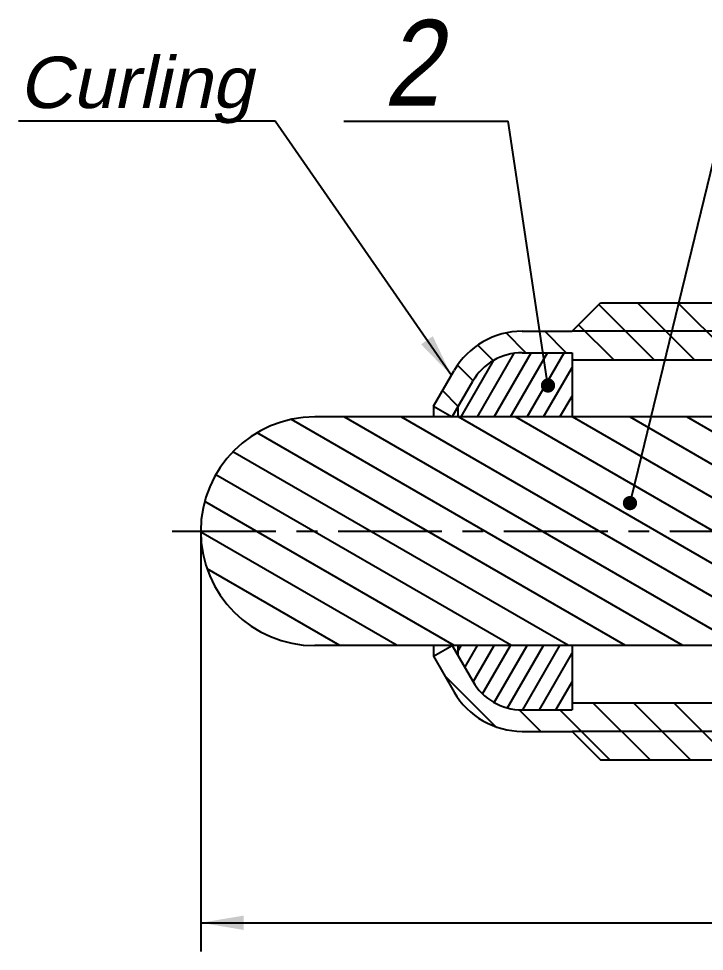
# Model space of a CAD drawing. Extents: x 0 to 210, y 0 to 297.
# Drawn here: x 73.7 to 121.8, y 140.7 to 205.9 of the extents above; entities that cross this region are included whole.
import ezdxf
from ezdxf.enums import TextEntityAlignment as Align

# ---------------------------------------------------------------- set-up
doc = ezdxf.new("R2010")
doc.units = 0
doc.header["$LTSCALE"] = 19.36
doc.linetypes.add('CENTER', pattern=[0.6, 0.375, -0.075, 0.075, -0.075])
doc.layers.get('0').update_dxf_attribs({"linetype": 'CONTINUOUS'})
doc.layers.add('DEFAULT_1', color=7, linetype='CENTER')
doc.styles.add('TEXTSTYLE_0', font='txt', dxfattribs={"width": 0.8})
doc.dimstyles.new('DIMSTYLE_1', dxfattribs={"dimtxt": 3.6, "dimasz": 0.18, "dimexe": 0.18, "dimexo": 0.0625, "dimgap": 0.09, "dimtad": 0, "dimtih": 1, "dimtoh": 1, "dimlfac": 0.5, "dimzin": 0, "dimtxsty": 'STANDARD', "dimcen": 0.09, "dimazin": 3, "dimtol": 1, "dimtp": 5, "dimtm": 5, "dimtfac": 0, "dimtdec": 4, "dimtofl": 0, "dimtmove": 0, "dimatfit": 3, "dimtolj": 1, "dimtzin": 0})

# ---------------------------------------------------------------- blocks, each defined once
blk = doc.blocks.new('*D0')
at = {"color": 2, "linetype": 'CONTINUOUS'}
for p, q in [((86.497, 170.05), (86.497, 140.652)), ((192.497, 156.05), (192.497, 140.652)), ((86.497, 142.652), (139.497, 142.652)), ((192.497, 142.652), (139.497, 142.652))]:
    blk.add_line(p, q, dxfattribs=at)
for points in [[(89.497, 143.152), (86.497, 142.652), (89.497, 142.152)], [(189.497, 142.152), (192.497, 142.652), (189.497, 143.152)]]:
    blk.add_solid(points, dxfattribs=at)
at = {"color": 2, "linetype": 'CONTINUOUS', "style": 'TEXTSTYLE_0', "oblique": 12}
for s, p, p2 in [('53', (132.304, 143.572), (136.984, 143.572)), ('%%p5', (136.984, 143.572), (143.524, 143.572))]:
    blk.add_text(s, height=3.6, dxfattribs=at).set_placement(p, p2, align=Align.FIT)
blk = doc.blocks.new('BALLOON_BL1')
at = {"color": 2, "linetype": 'CONTINUOUS'}
for p in [(96.509, 198.75), (110.738, 180.75)]:
    blk.add_line(p, (108.033, 198.75), dxfattribs=at)
at = {"color": 2, "linetype": 'CONTINUOUS', "const_width": 0.5}
blk.add_lwpolyline([(110.562, 180.255, 1), (111.062, 180.255, 1), (110.562, 180.255)], format="xyb", dxfattribs=at)
at = {"color": 2, "linetype": 'CONTINUOUS', "style": 'TEXTSTYLE_0', "oblique": 12}
blk.add_text('2', height=6, dxfattribs=at).set_placement((99.308, 199.84), (103.208, 199.84), align=Align.FIT)
blk = doc.blocks.new('BALLOON_BL2')
at = {"color": 2, "linetype": 'CONTINUOUS'}
for p, q in [((116.669, 172.51), (123.064, 198.75)), ((123.064, 198.75), (134.588, 198.75))]:
    blk.add_line(p, q, dxfattribs=at)
at = {"color": 2, "linetype": 'CONTINUOUS', "const_width": 0.5}
blk.add_lwpolyline([(116.3, 172.025, 1), (116.8, 172.025, 1), (116.3, 172.025)], format="xyb", dxfattribs=at)
at = {"color": 2, "linetype": 'CONTINUOUS', "style": 'TEXTSTYLE_0', "oblique": 12}
blk.add_text('4', height=6, dxfattribs=at).set_placement((125.863, 199.84), (129.763, 199.84), align=Align.FIT)

msp = doc.modelspace()

# ---------------------------------------------------------------- linework, layer by layer
at = {"color": 2, "linetype": 'CONTINUOUS'}
for p, q in [((91.704, 198.75), (73.748, 198.75)), ((104.043, 180.957), (91.704, 198.75)), ((121.072, 182.05), (117.072, 186.05)), ((123.9, 182.05), (119.9, 186.05)), ((118.243, 182.05), (114.37, 185.923)), ((115.415, 182.05), (112.956, 184.509)), ((109.258, 182.55), (107.876, 183.932)), ((112.086, 182.55), (110.586, 184.05)), ((192.497, 184.05), (112.497, 184.05)), ((106.981, 181.999), (105.898, 183.082)), ((105.878, 178.05), (108.451, 182.508)), ((107.032, 178.05), (109.63, 182.55)), ((108.187, 178.05), (110.785, 182.55)), ((109.342, 178.05), (111.94, 182.55)), ((112.586, 182.05), (112.497, 182.139)), ((105.564, 180.587), (104.482, 181.67)), ((104.723, 178.05), (107.015, 182.02)), ((110.496, 178.05), (112.497, 181.515)), ((104.527, 178.795), (103.429, 179.893)), ((111.651, 178.05), (112.497, 179.515)), ((120.246, 162.05), (92.845, 177.87)), ((126.497, 160.75), (96.533, 178.05)), ((126.497, 163.06), (100.533, 178.05)), ((126.497, 165.369), (104.533, 178.05)), ((126.497, 167.679), (108.533, 178.05)), ((126.497, 169.988), (112.533, 178.05)), ((126.497, 172.297), (116.533, 178.05)), ((126.497, 174.607), (120.533, 178.05)), ((116.246, 162.05), (90.446, 176.946)), ((112.246, 162.05), (88.754, 175.613)), ((108.246, 162.05), (87.544, 174.002)), ((104.246, 162.05), (86.775, 172.137)), ((100.246, 162.05), (86.5, 169.986)), ((96.246, 162.05), (86.946, 167.419)), ((104.497, 161.659), (104.723, 162.05)), ((104.987, 160.508), (105.878, 162.05)), ((105.566, 159.51), (107.032, 162.05)), ((106.235, 158.668), (108.187, 162.05)), ((107.042, 158.066), (109.342, 162.05)), ((107.976, 157.685), (110.496, 162.05)), ((109.053, 157.55), (111.651, 162.05)), ((110.208, 157.55), (112.497, 161.515)), ((107.142, 156.382), (103.582, 159.941)), ((111.363, 157.55), (112.497, 159.515)), ((117.959, 154.05), (113.959, 158.05)), ((120.787, 154.05), (116.787, 158.05)), ((123.616, 154.05), (119.616, 158.05)), ((110.302, 156.05), (108.791, 157.561)), ((115.131, 154.05), (111.631, 157.55)), ((192.497, 156.05), (112.497, 156.05))]:
    msp.add_line(p, q, dxfattribs=at)
at = {"color": 7, "linetype": 'CONTINUOUS'}
for p, q in [((112.497, 184.05), (114.497, 186.05)), ((114.497, 186.05), (190.497, 186.05)), ((109.004, 184.05), (112.497, 184.05)), ((109.004, 182.55), (112.497, 182.55)), ((112.497, 182.55), (112.497, 178.05)), ((112.497, 182.05), (176.497, 182.05)), ((102.798, 178.8), (104.241, 181.3)), ((104.097, 178.05), (105.54, 180.55)), ((102.798, 178.8), (102.798, 178.05)), ((102.798, 178.8), (104.097, 178.05)), ((104.497, 178.743), (104.497, 178.05)), ((122.497, 178.05), (94.497, 178.05)), ((122.497, 162.05), (94.497, 162.05)), ((102.798, 162.05), (102.798, 161.3)), ((102.798, 161.3), (104.097, 162.05)), ((104.097, 162.05), (105.54, 159.55)), ((104.497, 162.05), (104.497, 161.357)), ((112.497, 162.05), (112.497, 157.55)), ((102.798, 161.3), (104.241, 158.8)), ((112.497, 158.05), (176.497, 158.05)), ((109.004, 157.55), (112.497, 157.55)), ((109.004, 156.05), (112.497, 156.05)), ((112.497, 156.05), (114.497, 154.05)), ((114.497, 154.05), (190.497, 154.05))]:
    msp.add_line(p, q, dxfattribs=at)
for centre, radius, start, end in [((109.004, 178.55), 5.5, 90, 150), ((109.004, 178.55), 4, 90, 150), ((94.497, 170.05), 8, 90, 270), ((109.004, 161.55), 4, 210, 270), ((109.004, 161.55), 5.5, 210, 270)]:
    msp.add_arc(centre, radius, start, end, dxfattribs=at)
at = {"color": 2, "linetype": 'CONTINUOUS'}
msp.add_solid([(104.043, 180.957), (101.923, 183.137), (102.745, 183.707)], dxfattribs=at)
at = {"layer": 'DEFAULT_1', "color": 2, "linetype": 'CENTER'}
msp.add_line((84.497, 170.05), (194.497, 170.05), dxfattribs=at)

# ---------------------------------------------------------------- block references
at = {"color": 2, "linetype": 'CONTINUOUS'}
for name in ['BALLOON_BL1', 'BALLOON_BL2']:
    msp.add_blockref(name, (0, 0), dxfattribs=at)

# ---------------------------------------------------------------- texts
at = {"color": 2, "linetype": 'CONTINUOUS', "style": 'TEXTSTYLE_0', "oblique": 12}
msp.add_text('Curling', height=3.6, dxfattribs=at).set_placement((73.748, 199.67), (90.128, 199.67), align=Align.FIT)

# ---------------------------------------------------------------- dimensions: what is measured, and where the dimension line sits
at = {"color": 2, "linetype": 'CONTINUOUS'}
dim = msp.add_linear_dim(base=(86.497, 142.652), p1=(192.497, 156.05), p2=(86.497, 170.05), angle=180, dimstyle='DIMSTYLE_1', dxfattribs=at)
dim.commit()
dim.dimension.update_dxf_attribs({"geometry": '*D0', "text_midpoint": (137.914, 145.372)})

doc.saveas('drawing.dxf')
